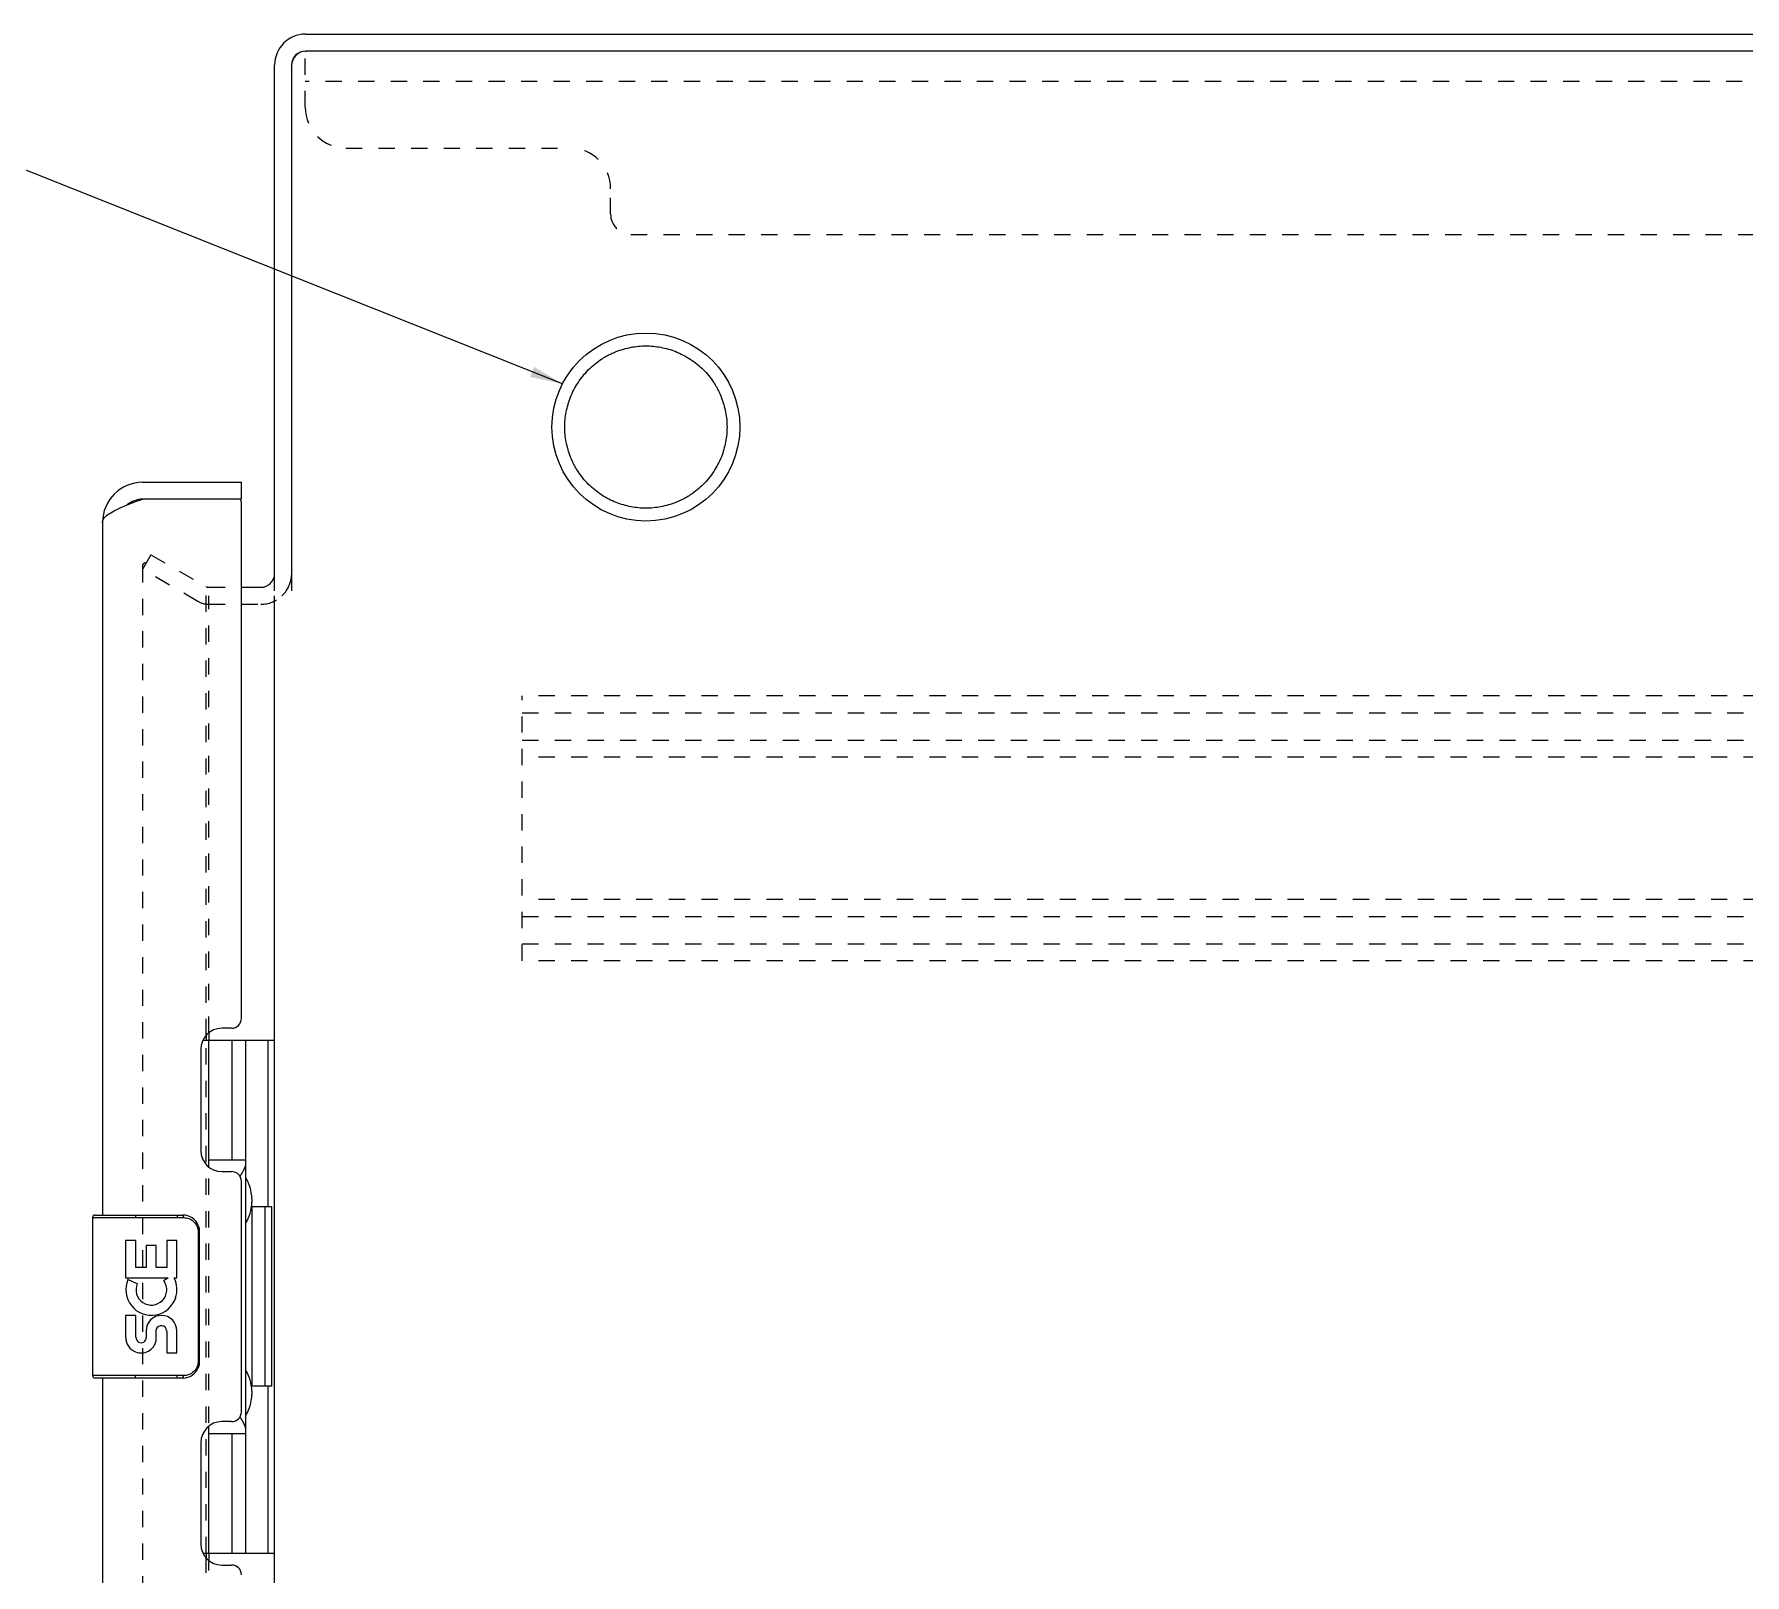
# Model space of a CAD drawing. Header units: inches. Extents: x -15 to 162, y -14 to 102.
# Drawn here: x 112.42 to 122.92, y 81.46 to 90.92 of the extents above; entities that cross this region are included whole.
import ezdxf

# ---------------------------------------------------------------- set-up
doc = ezdxf.new("R2010")
doc.units = ezdxf.units.IN
doc.header["$MEASUREMENT"] = 0
doc.linetypes.add('HIDDEN', pattern=[0.2, 0.1, -0.1])
doc.layers.add('DEFAULT_2', color=8, linetype='HIDDEN')
doc.layers.add('MASTER_DOOR_ASSEMBLY', color=7, linetype='Continuous')
doc.dimstyles.get("Standard").update_dxf_attribs({"dimtxt": 0.18, "dimasz": 0.18, "dimexe": 0.18, "dimexo": 0.0625, "dimgap": 0.09, "dimtad": 0, "dimtih": 1, "dimtoh": 1, "dimdec": 4, "dimzin": 0, "dimdsep": 46, "dimtxsty": 'Standard', "dimcen": 0.09, "dimadec": 0, "dimazin": 0, "dimtfac": 1, "dimtdec": 4, "dimtofl": 0, "dimtmove": 0, "dimatfit": 3, "dimfxl": 1, "dimtolj": 1, "dimtzin": 0, "dimarcsym": 0})

# ---------------------------------------------------------------- blocks, each defined once
blk = doc.blocks.new('PB')
blk.add_circle((0, 0), 0.577)
for points, knots in [([(-0.498, 0), (-0.498, 0.015), (-0.497, 0.046), (-0.49, 0.092), (-0.479, 0.138), (-0.464, 0.184), (-0.443, 0.229), (-0.417, 0.273), (-0.387, 0.315), (-0.353, 0.353), (-0.315, 0.387), (-0.278, 0.414), (-0.244, 0.435), (-0.214, 0.45), (-0.179, 0.465), (-0.138, 0.479), (-0.092, 0.49), (-0.046, 0.497), (0, 0.499), (0.046, 0.497), (0.092, 0.49), (0.138, 0.479), (0.184, 0.464), (0.229, 0.443), (0.273, 0.417), (0.315, 0.387), (0.353, 0.353), (0.387, 0.315), (0.414, 0.278), (0.435, 0.244), (0.45, 0.214), (0.465, 0.179), (0.479, 0.138), (0.49, 0.092), (0.497, 0.046), (0.498, 0.015), (0.498, 0)], [0, 0, 0, 0, 0.02912, 0.058246, 0.089112, 0.11999, 0.152142, 0.184307, 0.217143, 0.249992, 0.282828, 0.315678, 0.337132, 0.358544, 0.38001, 0.410875, 0.441753, 0.47087, 0.5, 0.529117, 0.558246, 0.589112, 0.61999, 0.652142, 0.684307, 0.717143, 0.749992, 0.782828, 0.815678, 0.837132, 0.858544, 0.88001, 0.910875, 0.941753, 0.970873, 1, 1, 1, 1]), ([(0.498, 0), (0.498, -0.015), (0.497, -0.046), (0.49, -0.092), (0.479, -0.138), (0.464, -0.184), (0.443, -0.229), (0.417, -0.273), (0.387, -0.315), (0.353, -0.353), (0.315, -0.387), (0.278, -0.414), (0.244, -0.435), (0.214, -0.45), (0.179, -0.465), (0.138, -0.479), (0.092, -0.49), (0.046, -0.497), (0, -0.499), (-0.046, -0.497), (-0.092, -0.49), (-0.138, -0.479), (-0.184, -0.464), (-0.229, -0.443), (-0.273, -0.417), (-0.315, -0.387), (-0.353, -0.353), (-0.387, -0.315), (-0.414, -0.278), (-0.435, -0.244), (-0.45, -0.214), (-0.465, -0.179), (-0.479, -0.138), (-0.49, -0.092), (-0.497, -0.046), (-0.498, -0.015), (-0.498, 0)], [0, 0, 0, 0, 0.0291199, 0.0582465, 0.0891116, 0.11999, 0.1521418, 0.1843069, 0.2171429, 0.2499924, 0.2828283, 0.3156778, 0.3371323, 0.3585438, 0.38001, 0.4108751, 0.4417535, 0.47087, 0.5, 0.5291165, 0.5582465, 0.5891116, 0.61999, 0.6521418, 0.6843069, 0.7171429, 0.7499924, 0.7828283, 0.8156778, 0.8371323, 0.8585438, 0.88001, 0.9108751, 0.9417535, 0.9708734, 1, 1, 1, 1])]:
    blk.add_open_spline(points, degree=3, knots=knots)

msp = doc.modelspace()

# ---------------------------------------------------------------- linework, layer by layer
at = {"color": 3, "linetype": 'Continuous'}
for p, q in [((114.081, 90.916), (133.84, 90.916)), ((133.892, 90.812), (114.086, 90.812)), ((113.892, 87.499), (113.892, 90.727)), ((113.996, 90.722), (113.996, 87.498)), ((113.688, 87.52), (113.807, 87.52)), ((113.892, 8.364), (113.892, 87.468)), ((113.488, 84.785), (113.488, 84.741)), ((113.472, 84.77), (113.472, 84.741)), ((113.472, 81.591), (113.472, 81.561)), ((113.488, 81.591), (113.488, 81.546))]:
    msp.add_line(p, q, dxfattribs=at)
for centre, radius, start, end in [((114.081, 90.727), 0.189, 90, 180), ((114.086, 90.722), 0.09, 90, 180), ((113.807, 87.605), 0.085, 270, 0)]:
    msp.add_arc(centre, radius, start, end, dxfattribs=at)
at = {"color": 7, "linetype": 'Continuous'}
for centre, radius, start, end in [((114.081, 90.727), 0.085, 90, 180), ((113.807, 87.605), 0.189, 313.5132, 325.9659)]:
    msp.add_arc(centre, radius, start, end, dxfattribs=at)
at = {"layer": 'DEFAULT_2', "color": 8, "linetype": 'HIDDEN'}
for p, q in [((114.08, 90.467), (114.08, 90.812)), ((114.08, 90.812), (114.086, 90.812)), ((133.705, 90.625), (114.08, 90.625)), ((114.33, 90.217), (115.705, 90.217)), ((115.955, 89.812), (115.955, 89.967)), ((116.08, 89.687), (131.705, 89.687)), ((113.132, 87.72), (113.08, 87.63)), ((113.132, 87.72), (113.472, 87.524)), ((113.08, 87.65), (113.08, 8.181)), ((113.42, 87.434), (113.08, 87.63)), ((113.488, 87.52), (113.688, 87.52)), ((113.472, 84.77), (113.472, 87.486)), ((113.488, 84.785), (113.488, 87.468)), ((113.488, 87.416), (113.807, 87.416)), ((115.413, 85.228), (115.413, 86.853)), ((133.413, 86.853), (115.413, 86.853)), ((115.413, 86.749), (133.413, 86.749)), ((115.413, 86.582), (133.413, 86.582)), ((133.413, 86.478), (115.413, 86.478)), ((133.413, 85.603), (115.413, 85.603)), ((115.413, 85.499), (133.413, 85.499)), ((115.413, 85.332), (133.413, 85.332)), ((133.413, 85.228), (115.413, 85.228)), ((113.472, 81.591), (113.472, 84.741)), ((113.488, 81.591), (113.488, 84.741)), ((113.472, 61.27), (113.472, 81.561)), ((113.488, 61.285), (113.488, 81.546))]:
    msp.add_line(p, q, dxfattribs=at)
for points in [[(113.097, 87.67), (113.095, 87.67), (113.094, 87.67), (113.092, 87.669), (113.09, 87.668), (113.088, 87.667), (113.087, 87.666), (113.085, 87.664), (113.084, 87.663), (113.083, 87.661), (113.082, 87.659), (113.081, 87.657), (113.08, 87.654), (113.08, 87.652), (113.08, 87.65)], [(113.105, 87.668), (113.103, 87.669), (113.101, 87.669), (113.099, 87.67), (113.097, 87.67), (113.097, 87.67)]]:
    msp.add_lwpolyline(points, dxfattribs=at)
for centre, radius, start, end in [((114.33, 90.467), 0.25, 180, 270), ((115.705, 89.967), 0.25, 0, 90), ((116.08, 89.812), 0.125, 180, 270), ((113.488, 87.553), 0.033, 240, 270), ((113.807, 87.605), 0.189, 325.9659, 0), ((113.488, 87.553), 0.137, 240, 270), ((113.807, 87.605), 0.189, 270, 313.5132)]:
    msp.add_arc(centre, radius, start, end, dxfattribs=at)
at = {"layer": 'MASTER_DOOR_ASSEMBLY', "color": 3, "linetype": 'Continuous'}
for p, q in [((113.081, 88.166), (113.688, 88.166)), ((113.668, 88.062), (113.081, 88.062)), ((113.688, 84.873), (113.688, 88.042)), ((112.834, 87.919), (112.834, 83.666)), ((113.628, 84.813), (113.568, 84.813)), ((113.438, 84.683), (113.438, 84.063)), ((113.568, 83.933), (113.628, 83.933)), ((113.688, 82.458), (113.688, 83.873)), ((112.834, 82.666), (112.834, 60.166)), ((113.628, 82.398), (113.568, 82.398)), ((113.438, 82.268), (113.438, 81.648)), ((113.568, 81.518), (113.628, 81.518))]:
    msp.add_line(p, q, dxfattribs=at)
at = {"layer": 'MASTER_DOOR_ASSEMBLY', "color": 7, "linetype": 'Continuous'}
for p, q in [((113.688, 88.062), (113.688, 88.166)), ((113.688, 88.062), (113.668, 88.062)), ((113.452, 84.741), (113.892, 84.741)), ((113.488, 83.961), (113.488, 84.741)), ((113.629, 84.741), (113.629, 84.006)), ((113.715, 81.591), (113.715, 84.741)), ((113.853, 83.716), (113.853, 84.741)), ((113.488, 84.006), (113.715, 84.006)), ((113.752, 83.766), (113.752, 83.746)), ((112.774, 83.651), (112.774, 82.681)), ((112.774, 83.651), (113.332, 83.651)), ((112.789, 83.666), (113.329, 83.666)), ((113.037, 83.666), (113.037, 83.651)), ((113.294, 83.666), (113.294, 83.651)), ((113.752, 83.716), (113.752, 82.616)), ((113.875, 83.716), (113.752, 83.716)), ((113.831, 83.716), (113.831, 82.616)), ((113.875, 82.616), (113.875, 83.716)), ((113.422, 83.566), (113.422, 82.766)), ((113.429, 83.566), (113.422, 83.566)), ((113.429, 83.566), (113.429, 82.766)), ((112.977, 83.511), (112.977, 83.281)), ((113.04, 83.511), (112.977, 83.511)), ((113.04, 83.344), (113.04, 83.511)), ((113.103, 83.48), (113.103, 83.344)), ((113.164, 83.48), (113.103, 83.48)), ((113.164, 83.344), (113.164, 83.48)), ((113.229, 83.511), (113.229, 83.344)), ((113.292, 83.511), (113.229, 83.511)), ((113.292, 83.281), (113.292, 83.511)), ((113.103, 83.344), (113.04, 83.344)), ((113.229, 83.344), (113.164, 83.344)), ((112.977, 83.281), (113.239, 83.281)), ((113.048, 83.245), (112.99, 83.27)), ((113.239, 83.281), (113.212, 83.262)), ((113.274, 83.281), (113.292, 83.281)), ((112.977, 83.05), (112.977, 82.914)), ((113.04, 83.05), (112.977, 83.05)), ((113.04, 82.914), (113.04, 83.05)), ((113.103, 82.956), (113.103, 82.914)), ((113.164, 82.894), (113.164, 82.963)), ((113.229, 82.956), (113.229, 82.82)), ((113.292, 82.82), (113.292, 82.956)), ((113.229, 82.82), (113.292, 82.82)), ((113.332, 82.681), (112.774, 82.681)), ((113.037, 82.666), (113.037, 82.681)), ((113.294, 82.666), (113.294, 82.681)), ((113.429, 82.766), (113.422, 82.766)), ((113.329, 82.666), (112.789, 82.666)), ((113.875, 82.616), (113.752, 82.616)), ((113.752, 82.585), (113.752, 82.565)), ((113.853, 81.591), (113.853, 82.616)), ((113.488, 81.591), (113.488, 82.37)), ((113.488, 82.326), (113.715, 82.326)), ((113.629, 82.326), (113.629, 81.591)), ((113.452, 81.591), (113.892, 81.591))]:
    msp.add_line(p, q, dxfattribs=at)
at = {"layer": 'MASTER_DOOR_ASSEMBLY', "color": 3, "linetype": 'Continuous'}
msp.add_lwpolyline([(112.834, 87.919), (112.835, 87.925), (112.837, 87.931), (112.839, 87.937), (112.843, 87.943), (112.848, 87.949), (112.853, 87.955), (112.86, 87.961), (112.867, 87.967), (112.876, 87.972), (112.885, 87.978), (112.896, 87.984), (112.907, 87.99), (112.918, 87.996), (112.931, 88.002), (112.944, 88.008), (112.958, 88.014), (112.972, 88.02), (112.987, 88.026), (113.002, 88.032), (113.017, 88.038), (113.033, 88.044), (113.049, 88.05), (113.065, 88.056), (113.081, 88.062)], dxfattribs=at)
at = {"layer": 'MASTER_DOOR_ASSEMBLY', "color": 7, "linetype": 'Continuous'}
for points in [[(113.679, 83.905), (113.682, 83.908), (113.687, 83.916), (113.692, 83.924), (113.696, 83.932), (113.7, 83.939), (113.703, 83.945), (113.706, 83.951), (113.709, 83.957), (113.711, 83.962), (113.713, 83.966), (113.714, 83.971), (113.715, 83.975), (113.715, 83.978), (113.715, 83.982)], [(113.329, 83.666), (113.33, 83.665), (113.33, 83.665), (113.33, 83.664), (113.331, 83.663), (113.331, 83.661), (113.331, 83.659), (113.331, 83.657), (113.332, 83.655), (113.332, 83.653), (113.332, 83.651)], [(113.332, 83.651), (113.34, 83.65), (113.349, 83.649), (113.357, 83.647), (113.365, 83.645), (113.373, 83.641), (113.381, 83.637), (113.388, 83.632), (113.394, 83.627), (113.4, 83.621), (113.405, 83.616), (113.409, 83.61), (113.412, 83.605), (113.415, 83.599), (113.417, 83.594), (113.419, 83.589), (113.42, 83.584), (113.421, 83.579), (113.422, 83.574), (113.422, 83.57), (113.422, 83.566)], [(113.423, 83.602), (113.425, 83.596), (113.426, 83.59), (113.428, 83.584), (113.429, 83.578), (113.429, 83.572), (113.429, 83.566)], [(113.329, 82.666), (113.33, 82.666), (113.33, 82.666), (113.33, 82.667), (113.331, 82.668), (113.331, 82.67), (113.331, 82.672), (113.331, 82.674), (113.332, 82.676), (113.332, 82.678), (113.332, 82.681)], [(113.422, 82.766), (113.422, 82.761), (113.422, 82.757), (113.421, 82.752), (113.42, 82.747), (113.419, 82.742), (113.417, 82.737), (113.415, 82.732), (113.412, 82.726), (113.409, 82.721), (113.405, 82.715), (113.4, 82.71), (113.394, 82.704), (113.388, 82.699), (113.381, 82.694), (113.373, 82.69), (113.365, 82.687), (113.357, 82.684), (113.349, 82.682), (113.34, 82.681), (113.332, 82.681)], [(113.429, 82.766), (113.429, 82.759), (113.429, 82.753), (113.428, 82.747), (113.426, 82.741), (113.425, 82.735), (113.423, 82.729)], [(113.715, 82.349), (113.715, 82.353), (113.715, 82.356), (113.714, 82.36), (113.713, 82.365), (113.711, 82.369), (113.709, 82.375), (113.706, 82.38), (113.703, 82.386), (113.7, 82.392), (113.696, 82.399), (113.692, 82.407), (113.687, 82.415), (113.682, 82.423), (113.679, 82.427)]]:
    msp.add_lwpolyline(points, dxfattribs=at)
at = {"layer": 'MASTER_DOOR_ASSEMBLY', "color": 3, "linetype": 'Continuous'}
for centre, radius, start, end in [((113.081, 87.919), 0.246, 90, 180), ((113.668, 88.042), 0.02, 0, 90), ((113.568, 84.683), 0.13, 90, 180), ((113.628, 84.873), 0.06, 270, 0), ((113.568, 84.063), 0.13, 180, 270), ((113.628, 83.873), 0.06, 0, 90), ((113.568, 82.268), 0.13, 90, 180), ((113.628, 82.458), 0.06, 270, 0), ((113.568, 81.648), 0.13, 180, 270), ((113.628, 81.458), 0.06, 0, 90)]:
    msp.add_arc(centre, radius, start, end, dxfattribs=at)
at = {"layer": 'MASTER_DOOR_ASSEMBLY', "color": 7, "linetype": 'Continuous'}
for centre, radius, start, end in [((113.081, 87.919), 0.142, 90, 131.3394), ((112.998, 87.776), 0.26, 87.373, 90), ((112.789, 83.651), 0.015, 90, 180), ((113.329, 83.566), 0.1, 21.205, 90), ((113.135, 83.208), 0.157, 156.5966, 341.8791), ((113.135, 83.208), 0.0943, 156.5966, 35.1122), ((113.135, 83.208), 0.157, 25.737, 27.8532), ((113.138, 83.208), 0.154, 341.4199, 26.1963), ((113.197, 82.956), 0.0943, 0, 180), ((113.072, 82.914), 0.0943, 180, 248.6704), ((113.072, 82.914), 0.0943, 248.6999, 347.4338), ((113.072, 82.914), 0.0314, 180, 0.0485), ((113.198, 82.951), 0.0362, 83.4285, 161.7628), ((113.197, 82.956), 0.0314, 0, 81.2295), ((112.789, 82.681), 0.015, 180, 270), ((113.329, 82.766), 0.1, 270, 338.7946)]:
    msp.add_arc(centre, radius, start, end, dxfattribs=at)
for centre, start_param, end_param in [((113.648, 83.756), -1.51401, -0.699287), ((113.648, 83.756), -2.442306, -1.627583), ((113.648, 82.575), -1.51401, -0.699287), ((113.648, 82.575), -2.442306, -1.627583)]:
    msp.add_ellipse(centre, major_axis=(0, 0.18), ratio=0.579493, start_param=start_param, end_param=end_param, dxfattribs=at)

# ---------------------------------------------------------------- block references
msp.add_blockref('PB', (116.172, 88.504))

# ---------------------------------------------------------------- leaders
at = {"linetype": 'Continuous'}
msp.add_leader([(115.659, 88.769), (111.058, 90.601)], dimstyle='Standard', override={"dimasz": 0.2, "dimtmove": 0}, dxfattribs=at)

doc.saveas('drawing.dxf')
